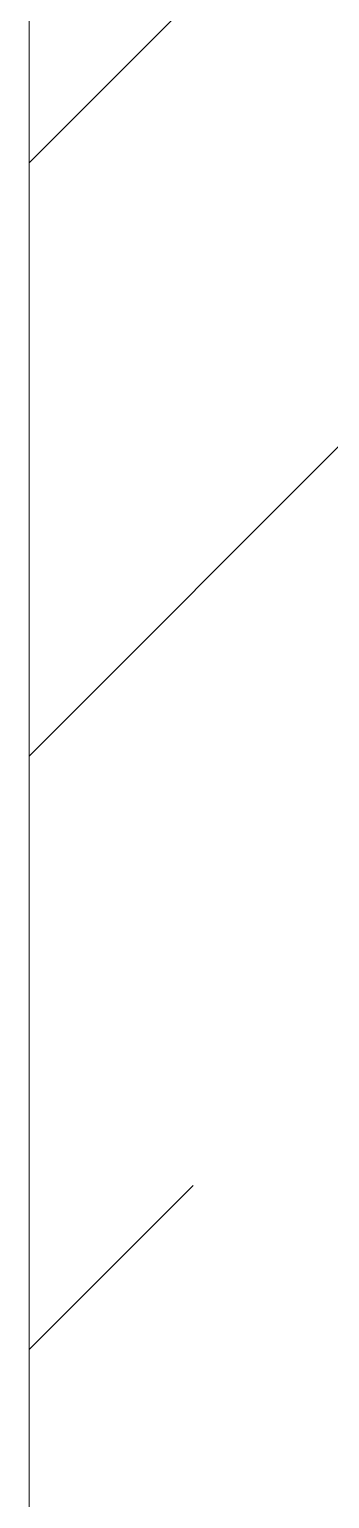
# Model space of a CAD drawing. Header units: millimetres. Extents: x -174154 to -170572, y -111302 to -109817.
# Drawn here: x -172382.71 to -172381.58, y -110588.04 to -110582.48 of the extents above; entities that cross this region are included whole.
import ezdxf

# ---------------------------------------------------------------- set-up
doc = ezdxf.new("R2010")
doc.units = ezdxf.units.MM
doc.linetypes.add('ACAD_ISO02W100', pattern=[15, 12, -3])
doc.layers.add('!Подложка', color=252, linetype='ACAD_ISO02W100', lineweight=25)
doc.layers.add('Стены разрез', color=7, linetype='Continuous', lineweight=40)

# ---------------------------------------------------------------- blocks, each defined once
blk = doc.blocks.new('A$C02fe7d8c')
at = {"layer": 'Стены разрез', "lineweight": 20, "true_color": 0x636466}
h = blk.add_hatch(dxfattribs=at)
h.set_pattern_fill('FP_4', color=251, style=0, pattern_type=2)
h.set_pattern_definition([(45, (30280.00000000015, 12304.99999999978), (84.1902546884139, 308.6966577151427), [396.875, -79.375, 3.353, -76.02199999999999])])
h.paths.add_polyline_path([(15467.49999999986, 209.9999999999436), (15667.49999999985, 209.9999999999436), (15667.49999999986, 5479.99999999995), (15467.49999999987, 5479.99999999995), (15467.49999999986, 409.9999999999509)])
at = {"layer": 'Стены разрез', "color": 251, "lineweight": 20, "true_color": 0x636466}
blk.add_line((15467.49999999988, 4795.999999999818), (15467.49999999987, 429.9999999999545), dxfattribs=at)

msp = doc.modelspace()

# ---------------------------------------------------------------- block references
at = {"layer": '!Подложка', "ltscale": 20, "xscale": 0.01, "yscale": 0.01, "zscale": 0.01}
msp.add_blockref('A$C02fe7d8c', (-172537.3894769453, -110624.7877293258), dxfattribs=at)

doc.saveas('drawing.dxf')
